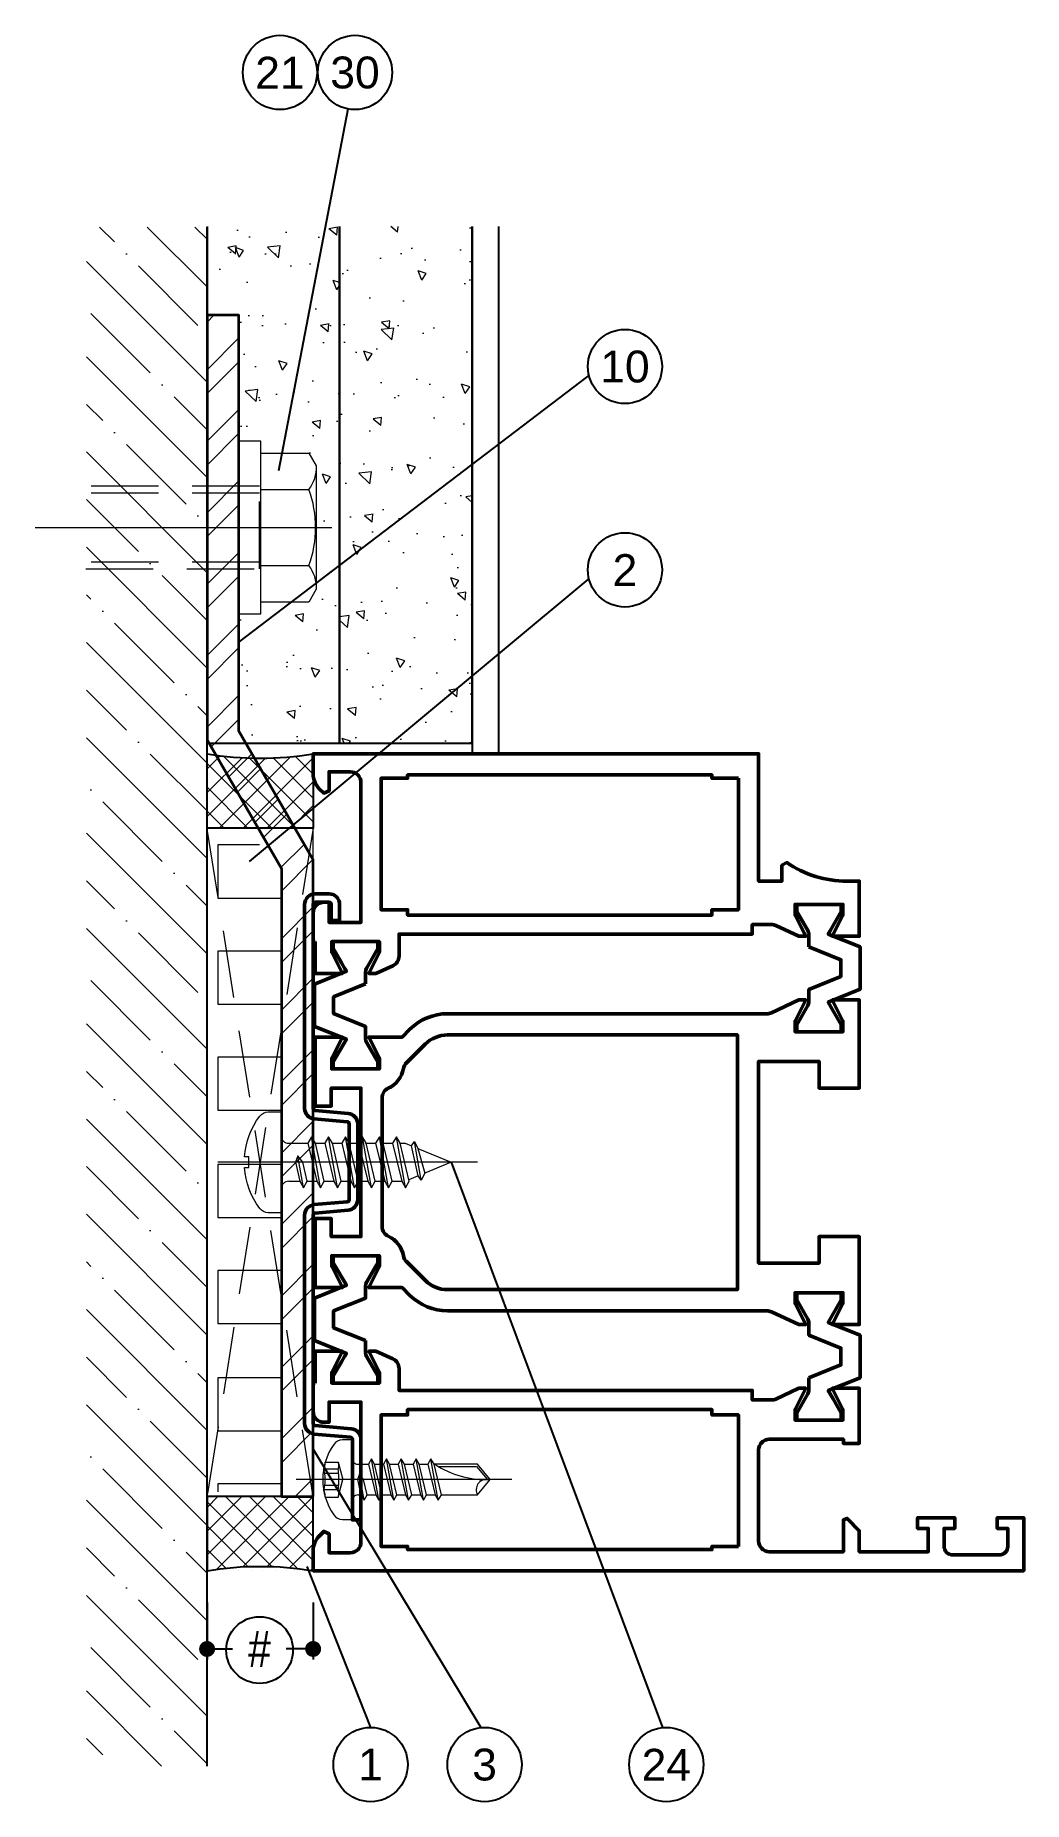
# Model space of a CAD drawing. Header units: millimetres. Extents: x 68 to 161, y 70 to 236.
import ezdxf
from ezdxf.enums import TextEntityAlignment as Align

# ---------------------------------------------------------------- set-up
doc = ezdxf.new("R2010")
doc.units = ezdxf.units.MM
for name, pattern in [('AUSGEZOGEN', [0]), ('CENTER', [50.8, 31.75, -6.35, 6.35, -6.35]), ('HIDDEN', [9.525, 6.35, -3.175])]:
    doc.linetypes.add(name, pattern=pattern)
for name, color, linetype, lineweight in [('AM_5', 3, 'Continuous', 25), ('AM_C', 50, 'Continuous', 50), ('AM_S', 80, 'Continuous', 50), ('Cent3', 70, 'CENTER', 18), ('Cent4', 10, 'CENTER', 13), ('CHide3', 70, 'HIDDEN', 18), ('CHide4', 10, 'HIDDEN', 13), ('Cont1', 7, 'Continuous', 35), ('Cont2', 2, 'Continuous', 25), ('Cont3', 70, 'Continuous', 18), ('Cont4', 10, 'Continuous', 13)]:
    doc.layers.add(name, color=color, linetype=linetype, lineweight=lineweight)
doc.styles.add('BEMSTIL', font='8SIMPLEX.SHX', dxfattribs={"width": 0.85})
doc.styles.add('SWISS', font='swiss.ttf')
doc.dimstyles.new('Dok-1zu2-PUNKT$0', dxfattribs={"dimscale": 0.5, "dimtxt": 3.4, "dimasz": 1.5, "dimexe": 1.5, "dimexo": 0.6, "dimgap": 1.5, "dimtad": 0, "dimlfac": 2, "dimdsep": 46, "dimtxsty": 'BEMSTIL', "dimblk": 'PUNKT', "dimblk1": 'PUNKT', "dimblk2": 'PUNKT', "dimcen": 0, "dimclrd": 3, "dimclre": 3, "dimclrt": 3, "dimadec": 0, "dimazin": 0, "dimtfac": 0.7, "dimtofl": 0, "dimtmove": 0, "dimatfit": 3, "dimfxl": 0, "dimtolj": 1, "dimarcsym": 0})

# ---------------------------------------------------------------- blocks, each defined once
blk = doc.blocks.new('WS186061')
at = {"linetype": 'CENTER'}
blk.add_lwpolyline([(0, -18.5), (0, 5.98)], dxfattribs=at)
blk.add_lwpolyline([(4.35, 2.03, -0.234469), (4.75, 1.24), (4.75, 0), (-4.75, 0), (-4.75, 1.24, -0.234469), (-4.35, 2.03, -0.146081), (-0.5, 3.48), (-0.5, 3.05), (0.5, 3.05), (0.5, 3.48, -0.146081)], format="xyb", close=True)
for points in [[(0, -1.32), (-1.79, -1.75), (-2.4, -2.1), (-1.79, -2.45), (0, -2.03), (0.61, -1.57), (0, -1.32)], [(-2.4, -2.1), (0.61, -1.57)], [(-2.4, -3.7), (2.41, -2.85)], [(-2.4, -5.3), (2.41, -4.45)], [(-2.4, -6.9), (2.41, -6.05)], [(-2.4, -8.5), (2.41, -7.65)], [(-2.4, -10.1), (2.41, -9.25)], [(-2.4, -11.7), (2.41, -10.85)], [(-1.7, -13.2), (1.97, -12.55)], [(-1.28, -12.91), (-1.65, -12.02)], [(1.29, -12.88), (0, -16), (-1.02, -13.53)], [(1.79, -11.68), (1.55, -12.27)]]:
    blk.add_lwpolyline(points)
at = {"linetype": 'AUSGEZOGEN'}
for points in [[(-1.79, -0.7), (-1.79, -1.75)], [(1.79, -0.7), (1.79, -2.49)], [(1.79, -1.61), (1.79, -2.49)], [(-1.79, -2.45), (-1.79, -3.35)], [(1.79, -3.21), (1.79, -4.09)], [(-1.79, -4.05), (-1.79, -4.95)], [(1.79, -4.81), (1.79, -5.69)], [(-1.79, -5.65), (-1.79, -6.55)], [(1.79, -6.41), (1.79, -7.29)], [(-1.79, -7.25), (-1.79, -8.15)], [(1.79, -8.01), (1.79, -8.89)], [(-1.79, -8.85), (-1.79, -9.75)], [(1.79, -9.61), (1.79, -10.49)], [(-1.79, -10.45), (-1.79, -11.35)], [(1.79, -11.21), (1.79, -11.68)]]:
    blk.add_lwpolyline(points, dxfattribs=at)
for points in [[(1.79, -3.21), (2.41, -2.85), (1.79, -2.49), (-1.79, -3.35), (-2.4, -3.7), (-1.79, -4.05)], [(1.79, -4.81), (2.41, -4.45), (1.79, -4.09), (-1.79, -4.95), (-2.4, -5.3), (-1.79, -5.65)], [(1.79, -6.41), (2.41, -6.05), (1.79, -5.69), (-1.79, -6.55), (-2.4, -6.9), (-1.79, -7.25)], [(1.79, -8.01), (2.41, -7.65), (1.79, -7.29), (-1.79, -8.15), (-2.4, -8.5), (-1.79, -8.85)], [(1.79, -9.61), (2.41, -9.25), (1.79, -8.89), (-1.79, -9.75), (-2.4, -10.1), (-1.79, -10.45)], [(1.79, -11.21), (2.41, -10.85), (1.79, -10.49), (-1.79, -11.35), (-2.4, -11.7), (-1.79, -12.05)], [(1.55, -12.27), (1.97, -12.55), (1.29, -12.88), (-1.02, -13.53), (-1.7, -13.2), (-1.28, -12.91)]]:
    blk.add_lwpolyline(points, close=True)
for centre, start, end in [((-2.49, -0.7), 0, 90), ((2.49, -0.7), 90, 180)]:
    blk.add_arc(centre, 0.7, start, end)
blk = doc.blocks.new('PUNKT')
at = {"color": 0, "linetype": 'Continuous'}
blk.add_line((-0.5, 0), (-1, 0), dxfattribs=at)
at = {"color": 0, "linetype": 'Continuous', "const_width": 0.5}
blk.add_lwpolyline([(-0.25, 0, 1), (0.25, 0, 1)], format="xyb", close=True, dxfattribs=at)
blk = doc.blocks.new('*D5')
at = {"layer": 'AM_5', "color": 3, "linetype": 'ByBlock', "lineweight": -2, "transparency": 16777216}
blk.add_line((83.71, 88.76), (83.71, 83.39), dxfattribs=at)
blk.add_line((83.71, 88.76), (83.71, 83.39), dxfattribs=at)
blk.add_line((83.71, 88.76), (83.71, 83.39), dxfattribs=at)
at = {"layer": 'AM_5', "color": 3, "lineweight": -2, "transparency": 16777216}
for p, q in [((93.71, 88.76), (93.71, 83.39)), ((93.71, 88.76), (93.71, 83.39)), ((93.71, 88.76), (93.71, 83.39)), ((85.21, 84.39), (86.12, 84.39)), ((85.21, 84.39), (86.12, 84.39)), ((85.21, 84.39), (86.12, 84.39)), ((92.21, 84.39), (91.18, 84.39)), ((92.21, 84.39), (91.18, 84.39)), ((92.21, 84.39), (91.18, 84.39))]:
    blk.add_line(p, q, dxfattribs=at)
at = {"layer": 'AM_5', "color": 3, "lineweight": -2, "transparency": 16777216, "xscale": 1.5, "yscale": 1.5, "zscale": 1.5, "rotation": 180}
blk.add_blockref('PUNKT', (83.71, 84.39), dxfattribs=at)
blk.add_blockref('PUNKT', (83.71, 84.39), dxfattribs=at)
blk.add_blockref('PUNKT', (83.71, 84.39), dxfattribs=at)
at = {"layer": 'AM_5', "color": 3, "lineweight": -2, "transparency": 16777216, "xscale": 1.5, "yscale": 1.5, "zscale": 1.5}
blk.add_blockref('PUNKT', (93.71, 84.39), dxfattribs=at)
blk.add_blockref('PUNKT', (93.71, 84.39), dxfattribs=at)
blk.add_blockref('PUNKT', (93.71, 84.39), dxfattribs=at)
at = {"layer": 'AM_5', "color": 3, "transparency": 16777216, "insert": (88.65, 84.39), "char_height": 3.4, "attachment_point": 5, "style": 'BEMSTIL'}
blk.add_mtext('\\A1;#', dxfattribs=at)
blk.add_mtext('\\A1;#', dxfattribs=at)
blk.add_mtext('\\A1;#', dxfattribs=at)
blk = doc.blocks.new('ws4070448')
at = {"layer": 'Cent4'}
blk.add_lwpolyline([(0, -15.02), (0, 5.29)], dxfattribs=at)
at = {"layer": 'CHide4'}
for p, q in [((-0.97, 1.33), (-0.97, 2.72)), ((-0.56, 1.33), (-0.56, 2.61)), ((0.56, 1.33), (0.56, 2.61)), ((0.97, 1.33), (0.97, 2.72))]:
    blk.add_line(p, q, dxfattribs=at)
for points in [[(-1.65, 2.56), (-1.65, 1.33)], [(1.65, 2.56), (1.65, 1.33)], [(-1.65, 1.33), (0, 0.89)], [(1.65, 1.33), (0, 0.89)]]:
    blk.add_lwpolyline(points, dxfattribs=at)
for centre, radius, start, end in [((-1.59, 3.84), 1.28, 267.2848, 298.8872), ((0, 5.49), 2.94, 250.6988, 289.3012), ((1.59, 3.84), 1.28, 241.1128, 272.7152), ((-1.31, 2.49), 1.21, 253.6643, 286.3357), ((0, 11.41), 10.13, 264.4948, 275.5052), ((1.31, 2.49), 1.21, 253.6643, 286.3357)]:
    blk.add_arc(centre, radius, start, end, dxfattribs=at)
at = {"layer": 'Cont3'}
blk.add_lwpolyline([(3.32, 1.75, 0.314856), (-3.32, 1.75, 0.244912), (-3.75, 0.93), (-3.75, 0), (3.75, 0), (3.75, 0.93, 0.244912), (3.32, 1.75, 0.138291)], format="xyb", dxfattribs=at)
for points in [[(-1.95, -1.1), (-1.45, -1.39), (0, -1.04), (0.5, -0.67), (0, -0.47), (-1.45, -0.81)], [(-1.95, -2.5), (-1.45, -2.79), (1.45, -2.1), (1.95, -1.81), (1.45, -1.52), (-1.45, -2.21)], [(-1.95, -3.9), (-1.45, -4.19), (1.45, -3.5), (1.95, -3.21), (1.45, -2.92), (-1.45, -3.61)], [(-1.95, -5.3), (-1.45, -5.59), (1.45, -4.9), (1.95, -4.61), (1.45, -4.32), (-1.45, -5.01)], [(-1.95, -6.7), (-1.45, -6.99), (1.45, -6.3), (1.95, -6.01), (1.45, -5.72), (-1.45, -6.41)], [(-1.45, -8.39), (1.45, -7.7), (1.95, -7.41), (1.45, -7.12), (-1.45, -7.81), (-1.95, -8.1)]]:
    blk.add_lwpolyline(points, close=True, dxfattribs=at)
for points in [[(-1.95, -1.1), (0.5, -0.67)], [(-1.45, -0.5), (-1.45, -0.81)], [(-1.45, -1.39), (-1.45, -2.21)], [(-1.45, -1.39), (-1.45, -2.21)], [(1.45, -0.5), (1.45, -1.52)], [(-1.95, -2.5), (1.95, -1.81)], [(-1.95, -3.9), (1.95, -3.21)], [(-1.45, -2.79), (-1.45, -3.61)], [(1.45, -2.1), (1.45, -2.92)], [(-1.95, -5.3), (1.95, -4.61)], [(-1.45, -4.19), (-1.45, -5.01)], [(1.45, -3.5), (1.45, -4.32)], [(1.45, -4.9), (1.45, -5.72)], [(-1.95, -6.7), (1.95, -6.01)], [(-1.45, -5.59), (-1.45, -6.41)], [(1.45, -6.3), (1.45, -7.12)], [(-1.95, -8.1), (1.95, -7.41)], [(-1.45, -6.99), (-1.45, -7.81)], [(-1.45, -8.38), (-1.45, -11.81), (0, -13), (1.45, -11.79), (1.45, -7.7)], [(1.24, -8.17), (1.24, -11.7), (0.03, -12.71)]]:
    blk.add_lwpolyline(points, dxfattribs=at)
for centre, radius, start, end in [((-1.95, -0.5), 0.5, 0, 90), ((1.95, -0.5), 0.5, 90, 180), ((8.74, -12.6), 8.74, 146.5114, 182.6031), ((-0.95, -12.64), 0.965, 350.682, 121.1143)]:
    blk.add_arc(centre, radius, start, end, dxfattribs=at)
blk = doc.blocks.new('WI4080202')
blk.add_lwpolyline([(-48.32, -0.18), (-48.61, -3.59, -0.388879), (-49.61, -4.5), (-57.2, -4.5), (-57.2, -3.7), (-49.61, -3.7, 0.388879), (-49.41, -3.52), (-49.11, -0.11, -0.388879), (-48.12, 0.8), (-28.48, 0.8, -0.388879), (-27.49, -0.11), (-27.22, -3.22, 0.388879), (-27.02, -3.4), (-19.88, -3.4, 0.388879), (-19.68, -3.22), (-19.41, -0.11, -0.388879), (-18.42, 0.8), (0.8, 0.8, -0.414214), (1.8, -0.2), (1.8, -1.5, -0.414214), (0.8, -2.5), (-0.7, -2.5), (-0.7, -1.7), (0.8, -1.7, 0.414214), (1, -1.5), (1, -0.2, 0.414214), (0.8, 0), (-18.42, 0, 0.388879), (-18.62, -0.18), (-18.89, -3.29, -0.388879), (-19.88, -4.2), (-27.02, -4.2, -0.388879), (-28.01, -3.29), (-28.28, -0.18, 0.388879), (-28.48, 0), (-48.12, 0, 0.388879), (-48.32, -0.18)], format="xyb", close=True)
blk = doc.blocks.new('WI1021351')
for points in [[(17.7, 0.2), (17.7, 0), (15, 0, -0.414214), (14, 1), (14, 1.5), (15.9, 1.5), (15.9, 4.5), (2.7, 4.5, 0.414214), (1.7, 3.5), (1.7, 1.5), (3.5, 1.5), (3.71, 0.99), (3.31, 0.59, -0.198912), (1.9, 0), (0, 0), (0, 67), (5, 67), (5, 64.5), (4, 64.5), (4, 65.5), (2.3, 65.5, 0.414214), (1.5, 64.7), (1.5, 60.3, 0.414214), (2.3, 59.5), (4, 59.5), (4, 60.5), (5, 60.5), (5, 57), (4, 57), (4, 58), (1.8, 58), (1.8, 51.5), (3.78, 51.5), (4.94, 50.34), (4.8, 50), (1.8, 50), (1.8, 43, 0.414214), (2.8, 42), (11.4, 42, 0.414214), (12.4, 43), (12.4, 50), (12, 50), (12, 51.5), (17.2, 51.5), (17.2, 48.95), (15.2, 49.95), (14.2, 49.95), (14.2, 45.45), (15.2, 45.45), (17.2, 46.45), (17.2, 45.8), (16.19, 43.64, 0.109518), (16.1, 43.22), (16.1, 41.4), (17, 41.4), (17, 8.1), (19.06, 8.1, -0.294108), (19.97, 7.51), (20.7, 5.9), (20.7, 5.25), (18.7, 6.25), (17.7, 6.25), (17.7, 1.75), (18.7, 1.75), (20.7, 2.75), (20.7, 0.2), (17.7, 0.2)], [(18.19, 46.75), (17.07, 46.75, 0.131652), (16.67, 46.64), (14.86, 45.6), (14.2, 45.6), (14.2, 49.8), (14.86, 49.8), (16.2, 49.02), (16.69, 48.74), (16.99, 48.57), (18.2, 51.57), (22.2, 51.57), (23.41, 48.57), (25.54, 49.8), (26.2, 49.8), (26.2, 45.6), (25.54, 45.6), (23.73, 46.64, 0.131652), (23.33, 46.75), (22.21, 46.75), (20.99, 49.77), (19.41, 49.77)], [(24.5, 12.67, 0.198912), (25.96, 9.13), (26.7, 8.4), (26.7, 5.25), (28.7, 6.25), (29.7, 6.25), (29.7, 1.75), (28.7, 1.75), (26.7, 2.75), (26.7, 0.2), (33.2, 0.2), (33.2, 1.7), (31.5, 1.7), (31.5, 4.5), (45.5, 4.5), (45.5, 1.7), (43.8, 1.7), (43.8, 0.2), (50.3, 0.2), (50.3, 2.75), (48.3, 1.75), (47.3, 1.75), (47.3, 6.25), (48.3, 6.25), (50.3, 5.25), (50.3, 8.4), (51.04, 9.13, 0.198912), (52.5, 12.67), (52.5, 42.79, -0.109518), (52.59, 43.21), (53.8, 45.8), (53.8, 46.45), (51.8, 45.45), (50.8, 45.45), (50.8, 49.95), (51.8, 49.95), (53.8, 48.95), (53.8, 51.5), (45.5, 51.5), (45.5, 47.7), (48, 47.7), (48, 42), (29, 42), (29, 47.7), (31.5, 47.7), (31.5, 51.5), (23.2, 51.5), (23.2, 48.95), (25.2, 49.95), (26.2, 49.95), (26.2, 45.45), (25.2, 45.45), (23.2, 46.45), (23.2, 45.8), (24.41, 43.21, -0.109518), (24.5, 42.79)], [(58.81, 46.75), (59.93, 46.75, -0.131652), (60.33, 46.64), (62.14, 45.6), (62.8, 45.6), (62.8, 49.8), (62.14, 49.8), (60.8, 49.02), (60.31, 48.74), (60.01, 48.57), (58.8, 51.57), (54.8, 51.57), (53.59, 48.57), (51.46, 49.8), (50.8, 49.8), (50.8, 45.6), (51.46, 45.6), (53.27, 46.64, -0.131652), (53.67, 46.75), (54.79, 46.75), (56.02, 49.77), (57.59, 49.77)], [(59.3, 0.2), (59.3, 0), (62, 0, 0.414214), (63, 1), (63, 1.5), (61.1, 1.5), (61.1, 4.5), (74.3, 4.5, -0.414214), (75.3, 3.5), (75.3, 1.5), (73.5, 1.5), (73.29, 0.99), (73.69, 0.58, 0.198912), (75.11, 0), (77, 0), (77, 42), (65, 42), (65, 44.2), (66.5, 44.2), (66.75, 44.67, -0.151177), (65, 50.31), (65, 51.5), (59.8, 51.5), (59.8, 48.95), (61.8, 49.95), (62.8, 49.95), (62.8, 45.45), (61.8, 45.45), (59.8, 46.45), (59.8, 45.8), (60.81, 43.64, -0.109518), (60.9, 43.22), (60.9, 41.4), (60, 41.4), (60, 8.1), (57.94, 8.1, 0.294108), (57.03, 7.51), (56.3, 5.9), (56.3, 5.25), (58.3, 6.25), (59.3, 6.25), (59.3, 1.75), (58.3, 1.75), (56.3, 2.75), (56.3, 0.2), (59.3, 0.2)], [(26.5, 12.67, 0.198912), (27.38, 10.55), (29.14, 8.79, 0.154989), (29.67, 8.51, -0.248244), (31.53, 7.08, 0.293963), (32.44, 6.5), (44.57, 6.5, 0.293963), (45.48, 7.08, -0.248244), (47.33, 8.51, 0.154989), (47.86, 8.79), (49.62, 10.55, 0.198912), (50.5, 12.67), (50.5, 40), (26.5, 40)], [(21.69, 4.95), (20.57, 4.95, -0.131652), (20.17, 5.06), (18.36, 6.1), (17.7, 6.1), (17.7, 1.9), (18.36, 1.9), (19.7, 2.67), (20.19, 2.96), (20.49, 3.13), (21.7, 0.13), (25.7, 0.13), (26.91, 3.13), (29.04, 1.9), (29.7, 1.9), (29.7, 6.1), (29.04, 6.1), (27.23, 5.06, -0.131652), (26.83, 4.95), (25.71, 4.95), (24.49, 1.93), (22.91, 1.93)], [(55.31, 4.95), (56.43, 4.95, 0.131652), (56.83, 5.06), (58.64, 6.1), (59.3, 6.1), (59.3, 1.9), (58.64, 1.9), (57.3, 2.67), (56.81, 2.96), (56.51, 3.13), (55.3, 0.13), (51.3, 0.13), (50.09, 3.13), (47.96, 1.9), (47.3, 1.9), (47.3, 6.1), (47.96, 6.1), (49.77, 5.06, 0.131652), (50.17, 4.95), (51.29, 4.95), (52.52, 1.93), (54.09, 1.93)]]:
    blk.add_lwpolyline(points, format="xyb", close=True)
for points in [[(2.3, 40.1), (2.3, 37.6), (2, 37.6), (2, 8.9), (2.3, 8.9), (2.3, 6.4), (14.7, 6.4), (14.7, 8.9), (15.2, 8.9), (15.2, 37.6), (14.7, 37.6), (14.7, 40.1), (2.3, 40.1)], [(74.7, 40.1), (62.3, 40.1), (62.3, 37.6), (61.8, 37.6), (61.8, 8.9), (62.3, 8.9), (62.3, 6.4), (74.7, 6.4), (74.7, 8.9), (75, 8.9), (75, 37.6), (74.7, 37.6), (74.7, 40.1)]]:
    blk.add_lwpolyline(points, close=True)

msp = doc.modelspace()

# ---------------------------------------------------------------- hatches: boundary and pattern name
at = {"layer": 'Cont3'}
h = msp.add_hatch(dxfattribs=at)
h.set_pattern_fill('ANSI35', color=256, angle=90, style=0)
h.set_pattern_definition([(135, (574.512, 36.258), (-4.49013, -4.49013), []), (135, (574.512, 40.748), (-4.49013, -4.49013), [7.9375, -1.5875, 0, -1.5875])])
h.paths.add_polyline_path([(83.712, 73.358), (83.712, 218.398), (72.331, 218.398), (72.331, 73.358)])
h = msp.add_hatch(dxfattribs=at)
h.set_pattern_fill('AR-CONC', color=256, scale=0.05, angle=90, style=0)
h.set_pattern_definition([(140, (13.0875, -299.554), (0.79695, 9.10923), [0.9525, -10.4775]), (85, (13.0875, -299.554), (-9.55283, -1.76214), [0.762, -8.382]), (190.451, (13.154, -298.795), (-8.75583, 7.34713), [0.8095, -8.9045]), (136.1842, (10.548, -299.554), (2.10212, 13.55395), [1.42875, -15.71625]), (186.6356, (10.723, -298.425), (-12.37128, 11.8702), [1.21425, -13.35675]), (81.184, (10.548, -299.554), (-12.37126, 11.87023), [1.143, -12.573]), (111, (11.1825, -298.284), (5.11328, 7.58074), [0.9525, -10.4775]), (56, (11.1825, -298.284), (-9.2094, 3.0901), [0.762, -8.382]), (161.4514, (11.609, -297.653), (-4.09614, 10.67082), [0.8095, -8.9045]), (127.5, (13.0875, -299.5543), (-4.227752, 0.15443), [0, -8.2804, 0, -8.509, 0, -8.41375]), (97.5, (13.0875, -299.5543), (-5.00903, 3.340983), [0, -4.8514, 0, -8.0899, 0, -3.20675]), (57.5, (13.0875, -302.3864), (0.286437, 6.77953), [0, -3.175, 0, -9.906, 0, -13.1445]), (47.5, (13.0875, -303.6564), (-1.271325, 7.40646), [0, -4.1275, 0, -6.5786, 0, -9.3345])])
h.paths.add_polyline_path([(96.212, 218.458), (83.712, 218.458), (83.712, 210.078), (86.712, 210.078), (86.712, 198.203), (88.792, 198.203), (88.792, 197.098), (93.314, 197.098), (94.012, 195.889, -0.0232442), (94.012, 195.571), (94.012, 184.822), (96.212, 186.498)])
h.paths.add_polyline_path([(96.212, 186.498), (94.012, 184.822), (94.012, 184.586, -0.0232442), (94.012, 184.267), (93.314, 183.058), (91.698, 183.058), (86.712, 179.259), (86.712, 170.882), (87.361, 169.758), (96.212, 169.758)])
h.paths.add_polyline_path([(91.698, 183.058), (88.792, 183.058), (88.792, 181.953), (86.712, 181.953), (86.712, 179.259)], flags=17)
h = msp.add_hatch(dxfattribs=at)
h.set_pattern_fill('AR-CONC', color=256, scale=0.05, angle=90, style=0)
h.set_pattern_definition([(140, (574.512, 36.258), (0.79695, 9.10923), [0.9525, -10.4775]), (85, (574.512, 36.258), (-9.55283, -1.76214), [0.762, -8.382]), (190.451, (574.5785, 37.017), (-8.75583, 7.34713), [0.8095, -8.9045]), (136.1842, (571.972, 36.258), (2.10212, 13.55395), [1.42875, -15.71625]), (186.6356, (572.147, 37.387), (-12.37128, 11.8702), [1.21425, -13.35675]), (81.184, (571.972, 36.258), (-12.37126, 11.87023), [1.143, -12.573]), (111, (572.607, 37.528), (5.11328, 7.58074), [0.9525, -10.4775]), (56, (572.607, 37.528), (-9.2094, 3.0901), [0.762, -8.382]), (161.4514, (573.033, 38.16), (-4.09614, 10.67082), [0.8095, -8.9045]), (127.5, (574.512, 36.258), (-4.227752, 0.15443), [0, -8.2804, 0, -8.509, 0, -8.41375]), (97.5, (574.512, 36.258), (-5.00903, 3.340983), [0, -4.8514, 0, -8.0899, 0, -3.20675]), (57.5, (574.512, 33.4258), (0.286437, 6.77953), [0, -3.175, 0, -9.906, 0, -13.1445]), (47.5, (574.512, 32.156), (-1.271325, 7.40646), [0, -4.1275, 0, -6.5786, 0, -9.3345])])
h.paths.add_polyline_path([(96.212, 190.605), (96.212, 169.758), (108.712, 169.758), (108.712, 191.691)])
h.paths.add_polyline_path([(96.212, 218.458), (96.212, 190.605), (108.712, 191.691), (108.712, 218.458)])
h = msp.add_hatch(dxfattribs=at)
h.set_pattern_fill('ANSI37', color=256, scale=0.5, angle=90, style=0)
h.set_pattern_definition([(135, (574.5121, 36.2579), (-1.122532, -1.122532), []), (225, (574.5121, 36.2579), (1.122532, -1.122532), [])])
edge = h.paths.add_edge_path()
edge.add_line((83.712, 161.758), (83.712, 168.758))
edge.add_arc((88.712, 198.338), 30, 260.40593, 279.59407)
edge.add_line((93.712, 168.758), (93.712, 161.758))
edge.add_line((93.712, 161.758), (83.712, 161.758))
h = msp.add_hatch(dxfattribs=at)
h.set_pattern_fill('ANSI37', color=256, scale=0.5, angle=90, style=0)
h.set_pattern_definition([(135, (574.5153, 36.2568), (-1.122532, -1.122532), []), (225, (574.5153, 36.2568), (1.122532, -1.122532), [])])
edge = h.paths.add_edge_path()
edge.add_line((83.712, 98.757), (83.712, 91.757))
edge.add_arc((88.713, 62.163), 30.014, 80.4081, 99.5919, ccw=False)
edge.add_line((93.714, 91.757), (93.714, 93.653))
edge.add_line((93.714, 93.653), (93.714, 98.757))
edge.add_line((93.714, 98.757), (83.712, 98.757))
at = {"layer": 'Cont4'}
h = msp.add_hatch(dxfattribs=at)
h.set_pattern_fill('ANSI32', color=256, scale=0.5, style=0)
h.paths.add_polyline_path([(93.712, 98.758), (93.712, 158.758), (86.712, 170.882), (86.712, 210.078), (83.712, 210.078), (83.712, 170.078), (90.712, 157.954), (90.712, 98.758)])

# ---------------------------------------------------------------- linework, layer by layer
at = {"layer": 'AM_5', "color": 3}
for p, q in [((90.488, 195.446), (96.999, 229.526)), ((86.712, 179.259), (119.633, 204.342)), ((87.712, 158.595), (119.633, 185.177)), ((106.712, 130.258), (126.654, 76.982)), ((93.713, 103.225), (109.513, 76.982)), ((93.126, 92.177), (99.131, 77.001))]:
    msp.add_line(p, q, dxfattribs=at)
for centre, radius in [((90.58, 232.963), 3.5), ((97.656, 232.963), 3.5), ((123.114, 205.253), 3.5), ((123.114, 186.088), 3.5), ((88.665, 84.289), 3.144), ((99.127, 73.501), 3.5), ((109.875, 73.501), 3.5), ((127.016, 73.501), 3.5)]:
    msp.add_circle(centre, radius, dxfattribs=at)
at = {"layer": 'Cent3'}
msp.add_line((67.512, 190.078), (95.488, 190.078), dxfattribs=at)
at = {"layer": 'CHide3'}
for points in [[(88.662, 193.978), (72.288, 193.978)], [(72.288, 186.178), (88.662, 186.178), (88.662, 193.978)], [(88.662, 193.328), (72.288, 193.328)], [(88.662, 186.828), (72.288, 186.828)], [(93.712, 161.758), (83.712, 161.758), (83.712, 98.758), (93.712, 98.758), (93.712, 161.758), (83.712, 98.758), (93.712, 98.758), (83.712, 161.758)]]:
    msp.add_lwpolyline(points, dxfattribs=at)
at = {"layer": 'Cont1'}
msp.add_lwpolyline([(93.712, 98.758), (93.712, 158.758), (86.712, 170.882), (86.712, 210.078), (83.712, 210.078), (83.712, 170.078), (90.712, 157.954), (90.712, 98.758)], close=True, dxfattribs=at)
at = {"layer": 'Cont2'}
for points in [[(83.712, 218.458), (83.712, 169.758), (96.212, 169.758), (96.212, 218.458)], [(83.712, 73.358), (83.712, 218.398)], [(96.212, 218.458), (96.212, 169.758), (108.712, 169.758), (108.712, 218.458)], [(108.712, 218.458), (108.712, 168.758), (111.212, 168.758), (111.212, 218.458)]]:
    msp.add_lwpolyline(points, dxfattribs=at)
for points in [[(83.712, 161.758), (83.712, 168.758, 0.0839202), (93.712, 168.758), (93.712, 161.758)], [(83.712, 98.757), (83.712, 91.757, -0.0839011), (93.714, 91.757), (93.714, 98.757)]]:
    msp.add_lwpolyline(points, format="xyb", close=True, dxfattribs=at)
at = {"layer": 'Cont3'}
for points in [[(86.712, 181.953), (88.792, 181.953), (88.792, 198.203), (86.712, 198.203)], [(88.792, 197.098), (93.314, 197.098), (94.012, 195.889), (94.012, 184.267), (93.314, 183.058), (88.792, 183.058)]]:
    msp.add_lwpolyline(points, close=True, dxfattribs=at)
for points in [[(88.792, 193.653), (93.314, 193.653)], [(88.792, 186.503), (93.314, 186.503)], [(88.645, 160.159), (88.645, 160.159), (88.645, 160.159), (88.645, 160.159), (84.712, 160.159), (84.712, 155.159), (90.712, 155.159), (90.712, 150.159), (84.712, 150.159), (84.712, 145.159), (90.712, 145.159), (90.712, 140.159), (84.712, 140.159), (84.712, 135.159), (90.712, 135.159), (90.712, 130.059), (84.712, 130.059), (84.712, 125.059), (90.712, 125.059), (90.712, 120.059), (84.712, 120.059), (84.712, 115.059), (90.712, 115.059), (90.712, 109.959), (84.712, 109.959), (84.712, 104.959), (90.712, 104.959), (90.712, 99.959), (84.712, 99.959), (84.712, 99.209)]]:
    msp.add_lwpolyline(points, dxfattribs=at)
for centre, radius, start, end in [((90.592, 195.73), 3.424, 322.66311, 2.66311), ((83.492, 190.078), 10.453, 340, 20), ((90.592, 184.427), 3.424, 357.33689, 37.33689)]:
    msp.add_arc(centre, radius, start, end, dxfattribs=at)

# ---------------------------------------------------------------- block references
at = {"rotation": 90.0000000000004}
msp.add_blockref('ws4070448', (97.412, 100.353), dxfattribs=at)
at = {"layer": 'AM_C', "rotation": 89.99999999999999}
msp.add_blockref('WI4080202', (93.712, 153.758), dxfattribs=at)
at = {"layer": 'AM_S', "xscale": -1, "rotation": 270}
msp.add_blockref('WI1021351', (93.714, 91.757), dxfattribs=at)
at = {"layer": 'Cont3', "rotation": 90}
msp.add_blockref('WS186061', (90.712, 130.258), dxfattribs=at)

# ---------------------------------------------------------------- texts
at = {"layer": 'AM_5', "color": 40, "style": 'SWISS'}
for s, p in [('21', (90.58, 232.963)), ('30', (97.656, 232.963)), ('10', (123.114, 205.253)), ('2', (123.114, 186.088)), ('1', (99.127, 73.501)), ('3', (109.875, 73.501)), ('24', (127.016, 73.501))]:
    msp.add_text(s, height=3, dxfattribs=at).set_placement(p, align=Align.MIDDLE)

# ---------------------------------------------------------------- dimensions: what is measured, and where the dimension line sits
at = {"layer": 'AM_5'}
dim = msp.add_linear_dim(base=(93.714, 84.39), p1=(83.712, 91.757), p2=(93.714, 91.757), text='#', dimstyle='Dok-1zu2-PUNKT$0', override={"dimscale": 1, "dimexe": 1, "dimexo": 3, "dimlfac": 1, "dimdle": 0, "dimse1": 0, "dimsd1": 0, "dimtofl": 1, "dimfxlon": 0}, dxfattribs=at)
dim.commit()
dim.dimension.update_dxf_attribs({"geometry": '*D5', "text_midpoint": (88.649, 84.39), "dimtype": 160})

doc.saveas('drawing.dxf')
